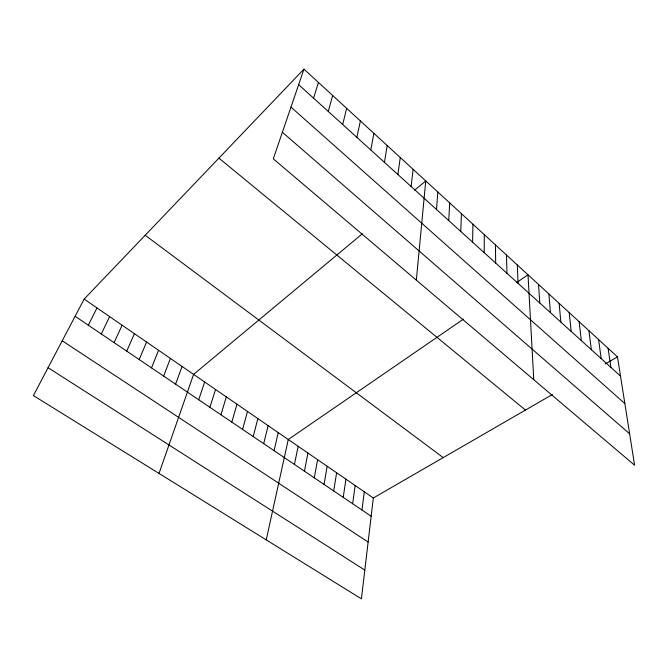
<?xml version="1.0" encoding="UTF-8"?>
<svg xmlns="http://www.w3.org/2000/svg" width="668" height="668" viewBox="0 0 668 668"><rect width="100%" height="100%" fill="white"/><g stroke="black" fill="none" stroke-linecap="round" stroke-linejoin="round"><path stroke-width="1" d="M484.216 252.688L484.292 234.66M472.577 242.15L472.944 224.239M460.745 231.437L461.421 213.668M448.729 220.557L449.723 202.93M436.521 209.501L437.832 192.017M416.339 280.142L425.758 180.936L414.611 190.221M411.112 186.497L413.116 169.338M552.394 394.504L373.32 497.994L361.413 598.854L33.4 395.59L84.16 299.105L303.957 69.146L617.482 356.887L634.6 465.212L273.296 158.842L303.957 69.146M361.964 510.026L364.302 491.79M352.654 503.739L355.176 485.519M397.894 174.523L400.266 157.539M343.227 497.376L345.949 479.165M333.699 490.938L336.614 472.752M384.451 162.349L387.198 145.549M324.055 484.425L327.17 466.256M314.294 477.837L317.617 459.684M370.773 149.966L373.905 133.349M304.416 471.165L307.948 453.029M294.421 464.41L298.17 446.308M356.854 137.357L360.394 120.95M266.24 539.869L288.275 439.502L463.525 319.079M274.064 450.666L278.255 432.605M342.684 124.532L346.65 108.333M263.701 443.661L268.118 425.641M253.205 436.571L257.865 418.577M242.576 429.399L247.477 411.438M328.272 111.481L332.664 95.499M231.821 422.134L236.965 404.207M220.924 414.77L226.327 396.892M313.593 98.188L318.436 82.44M209.894 407.321L215.555 389.477M198.722 399.773L204.65 381.979M159.034 473.437L193.603 374.381L362.332 233.792M175.592 384.158L182.072 366.456M163.627 376.067L170.398 358.424M151.494 367.876L158.566 350.282M139.194 359.568L146.576 342.041M126.728 351.151L134.427 333.683M114.094 342.617L122.119 325.216M101.285 333.967L109.636 316.624M88.293 325.191L96.985 307.923M516.64 282.581L528.004 274.773L533.765 379.708M605.225 363.968L617.482 356.887M48.071 367.701L364.811 570.096M62.224 340.797L368.118 542.057M75.117 316.29L371.166 516.247M84.16 299.105L373.32 497.994M145.19 235.253L443.218 457.605M218.92 158.124L525.457 410.069M282.38 132.247L629.632 433.799M290.972 107.114L624.856 403.572M298.654 84.661L620.514 376.109M608.089 348.279L610.928 367.433M598.57 339.544L601.208 358.624M588.917 330.677L591.347 349.69M579.131 321.692L581.335 340.63M569.194 312.582L571.182 331.437M559.124 303.33L560.87 322.101M548.896 293.953L550.415 312.632M538.525 284.434L539.794 303.013M517.316 264.971L518.076 283.349M506.478 255.017L506.962 273.287M495.464 244.914L495.673 263.067"/></g></svg>
